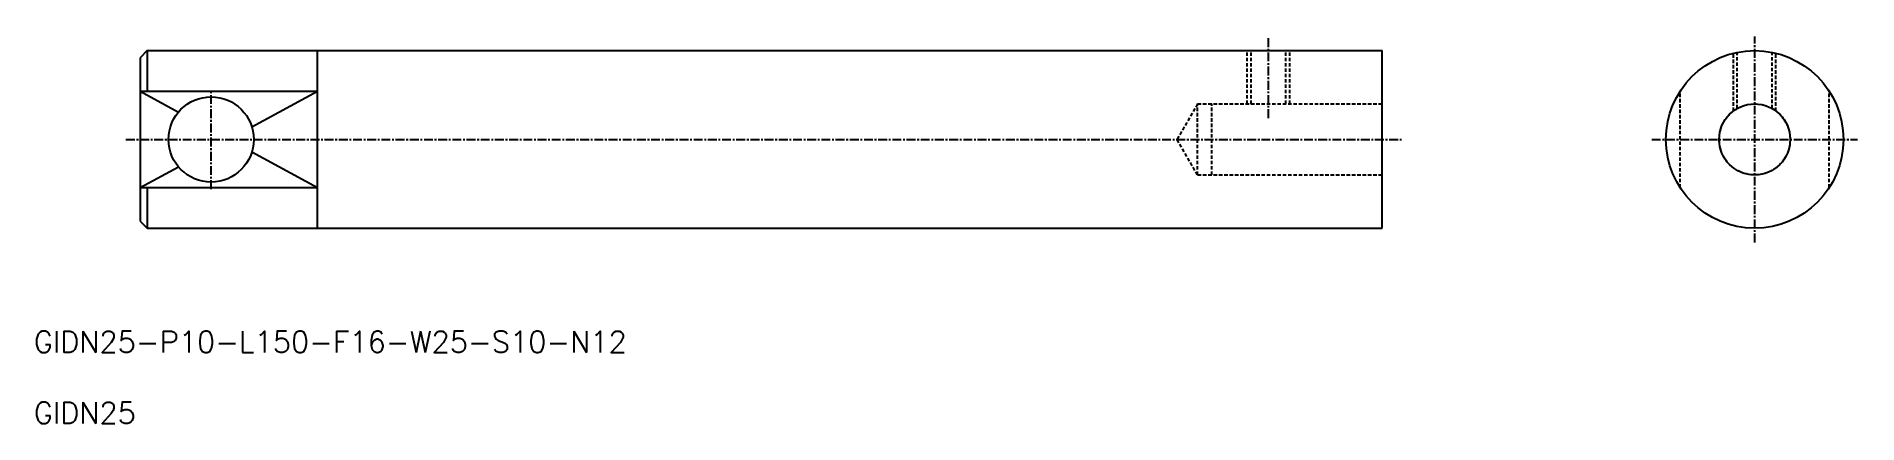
# Model space of a CAD drawing. Extents: x 10 to 267, y 10 to 64.
import ezdxf

# ---------------------------------------------------------------- set-up
doc = ezdxf.new("R2010")
doc.units = 0
doc.linetypes.add('CENTER', pattern=[2, 1.25, -0.25, 0.25, -0.25])
doc.linetypes.add('DASHED', pattern=[0.75, 0.5, -0.25])
doc.layers.get('0').update_dxf_attribs({"linetype": 'CONTINUOUS'})
doc.layers.add('CENTER', color=1, linetype='CENTER')
doc.styles.get("Standard").update_dxf_attribs({"font": 'txt.shx'})

msp = doc.modelspace()

# ---------------------------------------------------------------- linework, layer by layer
at = {"color": 7, "linetype": 'CONTINUOUS'}
for p, q in [((26, 62.5), (25, 61.5)), ((26, 62.5), (200, 62.5)), ((26, 62.5), (26, 56.78)), ((50, 37.5), (50, 62.5)), ((200, 37.5), (200, 62.5)), ((200, 37.5), (200, 62.5)), ((25, 61.5), (25, 38.5)), ((25, 56.78), (50, 56.78)), ((25, 43.22), (50, 43.22)), ((26, 43.22), (26, 37.5)), ((25, 38.5), (26, 37.5)), ((26, 37.5), (200, 37.5))]:
    msp.add_line(p, q, dxfattribs=at)
at = {"color": 3, "linetype": 'DASHED'}
for p, q in [((181, 55), (181, 62.5)), ((181.54, 55), (181.54, 62.5)), ((186.46, 55), (186.46, 62.5)), ((187, 55), (187, 62.5)), ((249.5, 54), (249.5, 62.13)), ((250.04, 54.35), (250.04, 62.26)), ((254.96, 54.35), (254.96, 62.26)), ((255.5, 54), (255.5, 62.13)), ((242, 43.22), (242, 56.78)), ((263, 43.22), (263, 56.78)), ((174, 55), (171.11, 50)), ((174, 45), (174, 55)), ((174, 55), (200, 55)), ((176, 45), (176, 55)), ((174, 45), (171.11, 50)), ((174, 45), (200, 45))]:
    msp.add_line(p, q, dxfattribs=at)
at = {"color": 3, "linetype": 'CONTINUOUS'}
for p, q in [((25, 56.78), (30.4, 53.85)), ((40.74, 51.76), (50, 56.78)), ((40.74, 48.24), (50, 43.22)), ((25, 43.22), (30.4, 46.15))]:
    msp.add_line(p, q, dxfattribs=at)
at = {"color": 7, "linetype": 'CONTINUOUS'}
for centre, radius in [((252.5, 50), 12.5), ((35, 50), 6), ((252.5, 50), 5)]:
    msp.add_circle(centre, radius, dxfattribs=at)
at = {"color": 3, "linetype": 'DASHED'}
msp.add_circle((252.5, 50), 5, dxfattribs=at)
at = {"layer": 'CENTER', "color": 1, "linetype": 'CENTER'}
for p, q in [((184, 53), (184, 64.5)), ((252.5, 35.5), (252.5, 64.5)), ((35, 43), (35, 57)), ((23, 50), (202.87, 50)), ((238, 50), (267, 50))]:
    msp.add_line(p, q, dxfattribs=at)

# ---------------------------------------------------------------- texts
at = {"color": 7, "linetype": 'CONTINUOUS'}
for s, p in [('GIDN25-P10-L150-F16-W25-S10-N12', (10, 20)), ('GIDN25', (10, 10))]:
    msp.add_text(s, height=3, dxfattribs=at).set_placement(p)

doc.saveas('drawing.dxf')
